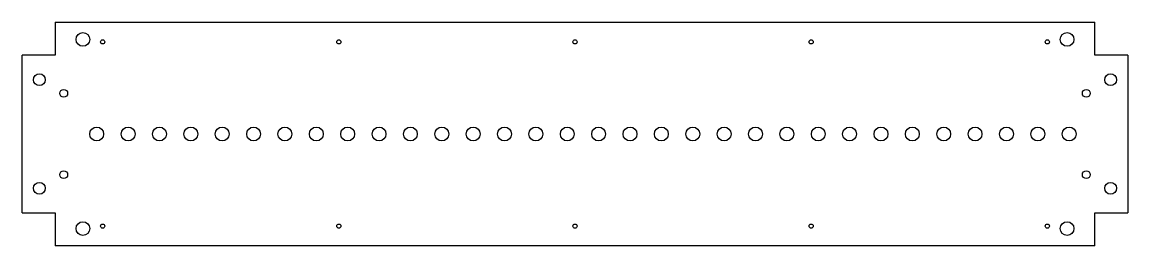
# Model space of a CAD drawing. Extents: x -560 to 560, y -113 to 113.
import ezdxf

# ---------------------------------------------------------------- set-up
doc = ezdxf.new("R2010")
doc.units = 0
doc.layers.get('0').update_dxf_attribs({"linetype": 'CONTINUOUS'})

msp = doc.modelspace()

# ---------------------------------------------------------------- linework, layer by layer
at = {"color": 7, "linetype": 'CONTINUOUS'}
for p, q in [((-526, 113.3), (-526, 79.8)), ((-526, 113.3), (526, 113.3)), ((526, 79.8), (526, 113.3)), ((-559.6, -79.8), (-559.6, 79.8)), ((-526, 79.8), (-559.6, 79.8)), ((559.6, 79.8), (526, 79.8)), ((559.6, 79.8), (559.6, -79.8)), ((-559.6, -79.8), (-526, -79.8)), ((-526, -79.8), (-526, -113.3)), ((526, -79.8), (559.6, -79.8)), ((526, -113.3), (526, -79.8)), ((526, -113.3), (-526, -113.3))]:
    msp.add_line(p, q, dxfattribs=at)
for centre, radius in [((-498, 95.8), 7), ((498, 95.8), 7), ((-478, 93.3), 2.1), ((-239, 93.3), 2.1), ((0, 93.3), 2.1), ((239, 93.3), 2.1), ((478, 93.3), 2.1), ((-542.1, 55), 6), ((542.1, 55), 6), ((-517.5, 41.2), 4), ((517.5, 41.2), 4), ((-484.1, 0), 7), ((-452.3, 0), 7), ((-420.6, 0), 7), ((-388.8, 0), 7), ((-357.1, 0), 7), ((-325.3, 0), 7), ((-293.6, 0), 7), ((-261.8, 0), 7), ((-230.1, 0), 7), ((-198.3, 0), 7), ((-166.6, 0), 7), ((-134.8, 0), 7), ((-103.1, 0), 7), ((-71.3, 0), 7), ((-39.6, 0), 7), ((-7.8, 0), 7), ((23.9, 0), 7), ((55.7, 0), 7), ((87.4, 0), 7), ((119.2, 0), 7), ((150.9, 0), 7), ((182.7, 0), 7), ((214.4, 0), 7), ((246.2, 0), 7), ((277.9, 0), 7), ((309.7, 0), 7), ((341.4, 0), 7), ((373.2, 0), 7), ((404.9, 0), 7), ((436.7, 0), 7), ((468.4, 0), 7), ((500.2, 0), 7), ((-517.5, -41.2), 4), ((517.5, -41.2), 4), ((-542.1, -55), 6), ((542.1, -55), 6), ((-498, -95.8), 7), ((498, -95.8), 7), ((-478, -93.3), 2.1), ((-239, -93.3), 2.1), ((0, -93.3), 2.1), ((239, -93.3), 2.1), ((478, -93.3), 2.1)]:
    msp.add_circle(centre, radius, dxfattribs=at)

doc.saveas('drawing.dxf')
